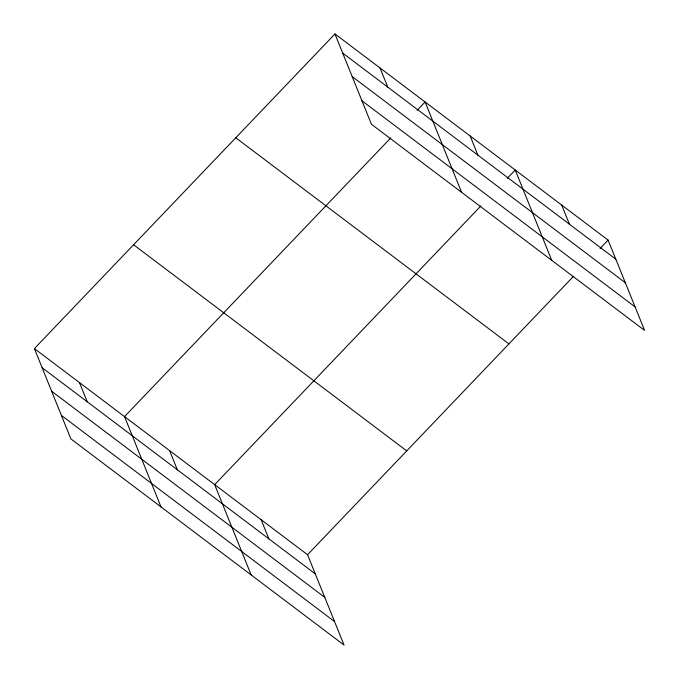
<?xml version="1.0" encoding="UTF-8"?>
<svg xmlns="http://www.w3.org/2000/svg" width="679" height="679" viewBox="0 0 679 679"><rect width="100%" height="100%" fill="white"/><g stroke="black" fill="none" stroke-linecap="round" stroke-linejoin="round"><path stroke-width="1.02" d="M34.4 348.582L307.545 554.718L344.041 645.05L70.896 438.914L34.4 348.582L334.959 33.95L608.104 240.086L644.6 330.418L371.455 124.282L334.959 33.95M390.824 137.854L124.537 416.609L161.033 506.941M417.076 110.371L425.096 101.977L461.593 192.31M480.961 205.881L214.674 484.636L251.171 574.96M507.213 178.399L515.234 169.996L551.73 260.329M307.545 554.718L573.101 276.735M600.083 248.489L608.104 240.086M342.7 53.106L615.845 259.242M352.189 76.591L625.334 282.727M361.966 100.789L635.111 306.933M235.774 137.778L508.919 343.913M133.585 244.754L406.729 450.89M42.132 367.738L315.285 573.874M51.621 391.223L324.774 597.359M61.399 415.429L334.552 621.565M561.669 205.041L569.409 224.197M470.165 135.987L477.906 155.143M380.028 67.959L387.768 87.116M261.109 519.673L268.85 538.829M169.606 450.618L177.346 469.775M79.468 382.591L87.209 401.747"/></g></svg>
